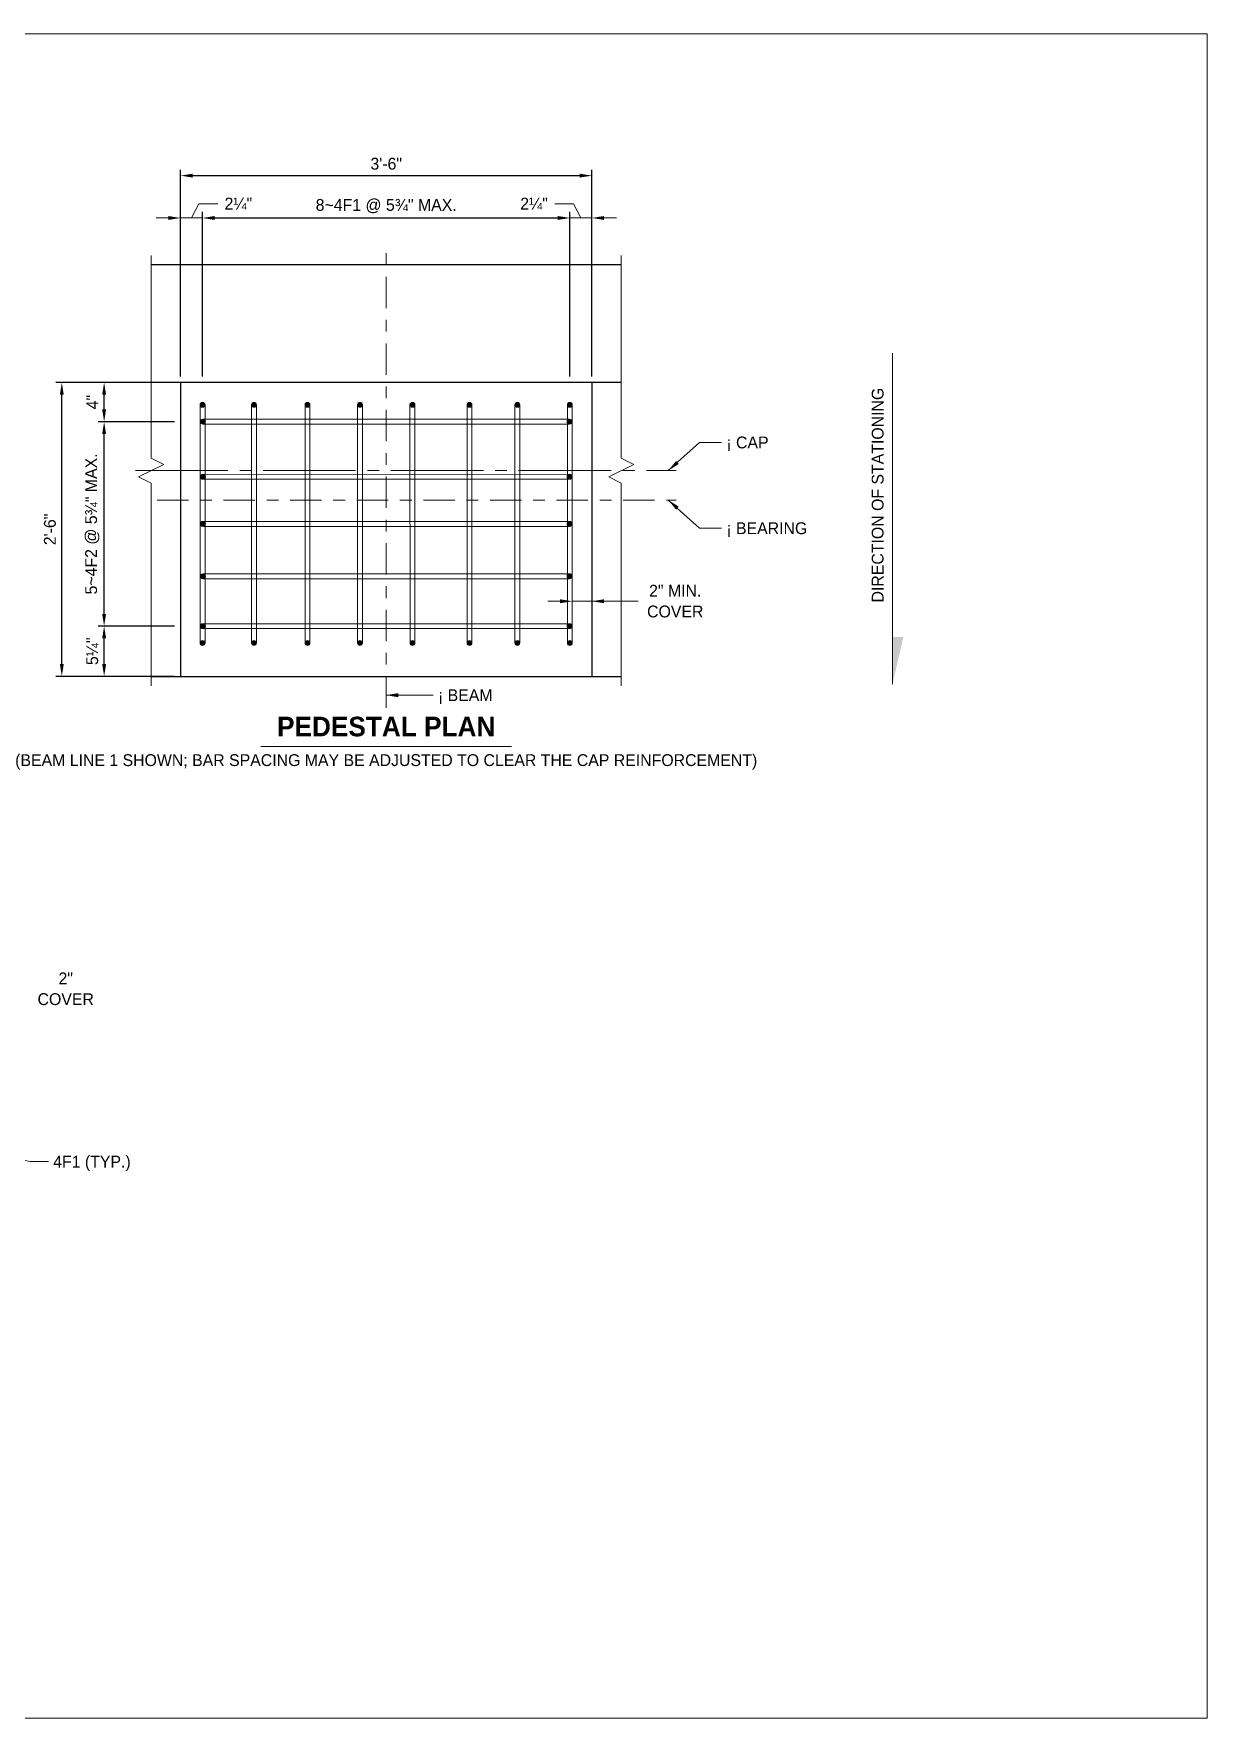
# Model space of a CAD drawing. Extents: x -1 to 861, y -26 to 2.
# Drawn here: x 191.15 to 201.13, y -13.33 to 1 of the extents above; entities that cross this region are included whole.
import ezdxf
from ezdxf.enums import TextEntityAlignment as Align

# ---------------------------------------------------------------- set-up
doc = ezdxf.new("R2010")
doc.units = 21
doc.header["$MEASUREMENT"] = 0
doc.linetypes.add('DGN4', pattern=[0.336, 0.2, -0.053, 0.03, -0.053])
doc.linetypes.add('DGN7', pattern=[0.726, 0.59, -0.053, 0.03, -0.053])
for name, color, linetype, lineweight in [('Border', 7, 'Continuous', 15), ('CL_Major', 1, 'DGN7', 9), ('CL_Minor', 7, 'DGN4', 9), ('Dimension', 7, 'Continuous', 9), ('Leader', 7, 'Continuous', 9), ('Rebar', 2, 'Continuous', 15), ('SubStrConc', 3, 'Continuous', 30), ('SubStrConc2', 3, 'Continuous', 30), ('Symbols', 7, 'Continuous', 15), ('TextStructures', 7, 'Continuous', 9)]:
    doc.layers.add(name, color=color, linetype=linetype, lineweight=lineweight)
doc.styles.add('FDOT Bold (Large)', font='FDOTBold.ttf')
doc.styles.add('FDOT Structures', font='FDOT.ttf')
doc.styles.add('FDOT Structures Annotation', font='FDOT.ttf')
doc.dimstyles.new('FDOT Structures Note-Arrow 3-4', dxfattribs={"dimtxt": 0.1008, "dimasz": 0.104133, "dimexe": 0.0504, "dimexo": 0.0504, "dimgap": 0.0504, "dimtad": 1, "dimdec": 3, "dimlfac": 12, "dimzin": 15, "dimlunit": 4, "dimtxsty": 'FDOT Structures Annotation', "dimcen": 2.5, "dimclrd": 256, "dimclre": 256, "dimclrt": 256, "dimazin": 3, "dimtfac": 0.7, "dimtmove": 0, "dimatfit": 1, "dimtfill": 1, "dimfrac": 1, "dimlwd": -1, "dimlwe": -1})

# ---------------------------------------------------------------- blocks, each defined once
blk = doc.blocks.new('_CLOSEDFILLED')
at = {"layer": 'Dimension'}
blk.add_solid([(-1, 0.16), (0, 0), (-1, -0.16)], dxfattribs=at)
blk = doc.blocks.new('*D154')
at = {"layer": 'Dimension'}
for p, q in [((192.293, -0.568), (192.189, -0.568)), ((192.397, -1.917), (192.397, -0.517)), ((192.397, -0.568), (192.585, -0.568)), ((192.585, -1.917), (192.585, -0.517)), ((192.689, -0.568), (192.793, -0.568))]:
    blk.add_line(p, q, dxfattribs=at)
at = {"layer": 'Dimension', "xscale": 0.10413333333333333, "yscale": 0.10413333333333333}
blk.add_blockref('_CLOSEDFILLED', (192.397, -0.568), dxfattribs=at)
at = {"layer": 'Dimension', "xscale": 0.10413333333333333, "yscale": 0.10413333333333333, "rotation": 180}
blk.add_blockref('_CLOSEDFILLED', (192.585, -0.568), dxfattribs=at)
blk = doc.blocks.new('*D156')
at = {"layer": 'Dimension'}
for p, q in [((195.606, -0.568), (195.502, -0.568)), ((195.71, -1.917), (195.71, -0.517)), ((195.71, -0.568), (195.897, -0.568)), ((195.897, -1.917), (195.897, -0.517)), ((196.002, -0.568), (196.106, -0.568))]:
    blk.add_line(p, q, dxfattribs=at)
at = {"layer": 'Dimension', "xscale": 0.10413333333333333, "yscale": 0.10413333333333333}
blk.add_blockref('_CLOSEDFILLED', (195.71, -0.568), dxfattribs=at)
at = {"layer": 'Dimension', "xscale": 0.10413333333333333, "yscale": 0.10413333333333333, "rotation": 180}
blk.add_blockref('_CLOSEDFILLED', (195.897, -0.568), dxfattribs=at)
blk = doc.blocks.new('*D162')
at = {"layer": 'Dimension'}
for p, q in [((195.627, -3.829), (195.522, -3.829)), ((195.731, -3.829), (195.897, -3.829)), ((196.002, -3.829), (196.106, -3.829))]:
    blk.add_line(p, q, dxfattribs=at)
at = {"layer": 'Dimension', "xscale": 0.10413333333333333, "yscale": 0.10413333333333333}
blk.add_blockref('_CLOSEDFILLED', (195.731, -3.829), dxfattribs=at)
at = {"layer": 'Dimension', "xscale": 0.10413333333333333, "yscale": 0.10413333333333333, "rotation": 180}
blk.add_blockref('_CLOSEDFILLED', (195.897, -3.829), dxfattribs=at)

msp = doc.modelspace()

# ---------------------------------------------------------------- hatches: boundary and pattern name
at = {"layer": 'Rebar'}
h = msp.add_hatch(color=256, dxfattribs=at)
h.dxf.hatch_style = 1
edge = h.paths.add_edge_path()
edge.add_arc((192.584823, -2.158188), 0.020833, 0, 360)
h = msp.add_hatch(color=256, dxfattribs=at)
h.dxf.hatch_style = 1
edge = h.paths.add_edge_path()
edge.add_arc((193.022323, -2.158179), 0.020833, 0, 360)
h = msp.add_hatch(color=256, dxfattribs=at)
h.dxf.hatch_style = 1
edge = h.paths.add_edge_path()
edge.add_arc((193.47768, -2.15817), 0.020833, 0, 360)
h = msp.add_hatch(color=256, dxfattribs=at)
h.dxf.hatch_style = 1
edge = h.paths.add_edge_path()
edge.add_arc((193.924109, -2.158161), 0.020833, 0, 360)
h = msp.add_hatch(color=256, dxfattribs=at)
h.dxf.hatch_style = 1
edge = h.paths.add_edge_path()
edge.add_arc((194.370537, -2.158151), 0.020833, 0, 360)
h = msp.add_hatch(color=256, dxfattribs=at)
h.dxf.hatch_style = 1
edge = h.paths.add_edge_path()
edge.add_arc((194.855656, -2.158141), 0.020833, 0, 360)
h = msp.add_hatch(color=256, dxfattribs=at)
h.dxf.hatch_style = 1
edge = h.paths.add_edge_path()
edge.add_arc((195.263394, -2.158133), 0.020833, 0, 360)
h = msp.add_hatch(color=256, dxfattribs=at)
h.dxf.hatch_style = 1
edge = h.paths.add_edge_path()
edge.add_arc((195.709823, -2.158124), 0.020833, 0, 360)
h = msp.add_hatch(color=256, dxfattribs=at)
h.dxf.hatch_style = 1
edge = h.paths.add_edge_path()
edge.add_arc((192.587582, -2.301266), 0.020833, 0, 360)
h = msp.add_hatch(color=256, dxfattribs=at)
h.dxf.hatch_style = 1
edge = h.paths.add_edge_path()
edge.add_arc((195.707069, -2.301202), 0.020833, 0, 360)
h = msp.add_hatch(color=256, dxfattribs=at)
h.dxf.hatch_style = 1
edge = h.paths.add_edge_path()
edge.add_arc((192.587592, -2.770016), 0.020833, 0, 360)
h = msp.add_hatch(color=256, dxfattribs=at)
h.dxf.hatch_style = 1
edge = h.paths.add_edge_path()
edge.add_arc((195.707079, -2.769952), 0.020833, 0, 360)
h = msp.add_hatch(color=256, dxfattribs=at)
h.dxf.hatch_style = 1
edge = h.paths.add_edge_path()
edge.add_arc((192.5876, -3.171058), 0.020833, 0, 360)
h = msp.add_hatch(color=256, dxfattribs=at)
h.dxf.hatch_style = 1
edge = h.paths.add_edge_path()
edge.add_arc((195.707087, -3.170993), 0.020833, 0, 360)
h = msp.add_hatch(color=256, dxfattribs=at)
h.dxf.hatch_style = 1
edge = h.paths.add_edge_path()
edge.add_arc((192.587609, -3.61637), 0.020833, 0, 360)
h = msp.add_hatch(color=256, dxfattribs=at)
h.dxf.hatch_style = 1
edge = h.paths.add_edge_path()
edge.add_arc((195.707097, -3.616306), 0.020833, 0, 360)
h = msp.add_hatch(color=256, dxfattribs=at)
h.dxf.hatch_style = 1
edge = h.paths.add_edge_path()
edge.add_arc((192.587618, -4.04085), 0.020833, 0, 360)
h = msp.add_hatch(color=256, dxfattribs=at)
h.dxf.hatch_style = 1
edge = h.paths.add_edge_path()
edge.add_arc((195.707105, -4.040785), 0.020833, 0, 360)
h = msp.add_hatch(color=256, dxfattribs=at)
h.dxf.hatch_style = 1
edge = h.paths.add_edge_path()
edge.add_arc((192.584865, -4.183927), 0.020833, 0, 360)
h = msp.add_hatch(color=256, dxfattribs=at)
h.dxf.hatch_style = 1
edge = h.paths.add_edge_path()
edge.add_arc((193.022365, -4.183917), 0.020833, 0, 360)
h = msp.add_hatch(color=256, dxfattribs=at)
h.dxf.hatch_style = 1
edge = h.paths.add_edge_path()
edge.add_arc((193.477722, -4.183908), 0.020833, 0, 360)
h = msp.add_hatch(color=256, dxfattribs=at)
h.dxf.hatch_style = 1
edge = h.paths.add_edge_path()
edge.add_arc((193.92415, -4.183899), 0.020833, 0, 360)
h = msp.add_hatch(color=256, dxfattribs=at)
h.dxf.hatch_style = 1
edge = h.paths.add_edge_path()
edge.add_arc((194.370579, -4.18389), 0.020833, 0, 360)
h = msp.add_hatch(color=256, dxfattribs=at)
h.dxf.hatch_style = 1
edge = h.paths.add_edge_path()
edge.add_arc((194.855698, -4.18388), 0.020833, 0, 360)
h = msp.add_hatch(color=256, dxfattribs=at)
h.dxf.hatch_style = 1
edge = h.paths.add_edge_path()
edge.add_arc((195.263436, -4.183871), 0.020833, 0, 360)
h = msp.add_hatch(color=256, dxfattribs=at)
h.dxf.hatch_style = 1
edge = h.paths.add_edge_path()
edge.add_arc((195.709865, -4.183862), 0.020833, 0, 360)

# ---------------------------------------------------------------- linework, layer by layer
at = {"layer": 'CL_Major', "ltscale": 1.333333}
msp.add_line((192.013986, -2.717849), (196.614037, -2.717849), dxfattribs=at)
at = {"layer": 'CL_Minor', "ltscale": 1.333333}
for p, q in [((194.147345, -4.734857), (194.147345, -0.834453)), ((192.197319, -2.967709), (196.614037, -2.967709))]:
    msp.add_line(p, q, dxfattribs=at)
at = {"layer": 'Leader'}
for points in [[(196.547371, -2.717849), (196.814038, -2.477849), (197.000704, -2.477849)], [(196.547371, -2.967709), (196.814038, -3.207709), (197.000704, -3.207709)], [(194.147345, -4.628191), (194.547345, -4.628191)], [(189.693129, -8.263589), (191.11401, -8.596923), (191.27401, -8.596923)]]:
    msp.add_lwpolyline(points, dxfattribs=at)
for points in [[(196.547371, -2.717849), (196.613162, -2.635287), (196.636383, -2.661088)], [(196.547371, -2.967709), (196.636383, -3.02447), (196.613162, -3.05027)], [(194.147345, -4.628191), (194.251478, -4.610835), (194.251478, -4.645546)]]:
    msp.add_solid(points, dxfattribs=at)
at = {"layer": 'Rebar'}
for p, q in [((192.605656, -2.158188), (192.56399, -2.158189)), ((192.587581, -2.280432), (192.587582, -2.322099)), ((193.043156, -2.158179), (193.00149, -2.15818)), ((193.498513, -2.15817), (193.456847, -2.158171)), ((193.944942, -2.158161), (193.903276, -2.158161)), ((194.39137, -2.158151), (194.349704, -2.158152)), ((194.876489, -2.158141), (194.834823, -2.158142)), ((195.284227, -2.158133), (195.242561, -2.158134)), ((195.730656, -2.158124), (195.68899, -2.158125)), ((195.707069, -2.280368), (195.70707, -2.322035)), ((192.587591, -2.749182), (192.587592, -2.790849)), ((195.707079, -2.749118), (195.70708, -2.790785)), ((192.587599, -3.150224), (192.5876, -3.191891)), ((195.707087, -3.150159), (195.707088, -3.191826)), ((192.587608, -3.595536), (192.587609, -3.637203)), ((195.707097, -3.595472), (195.707098, -3.637139)), ((192.587617, -4.020016), (192.587618, -4.061683)), ((195.707105, -4.019951), (195.707106, -4.061618)), ((192.605698, -4.183926), (192.564031, -4.183927)), ((193.043198, -4.183917), (193.001531, -4.183918)), ((193.498555, -4.183907), (193.456888, -4.183908)), ((193.944983, -4.183899), (193.903316, -4.183899)), ((194.391412, -4.183889), (194.349745, -4.18389)), ((194.876531, -4.183879), (194.834864, -4.18388)), ((195.284269, -4.183871), (195.242602, -4.183872)), ((195.730698, -4.183861), (195.689031, -4.183862))]:
    msp.add_line(p, q, dxfattribs=at)
for points in [[(192.56399, -2.158189), (192.564031, -4.183927)], [(192.587581, -2.280432), (195.707069, -2.280368)], [(192.605656, -2.158188), (192.605698, -4.183926)], [(193.00149, -2.15818), (193.001531, -4.183918)], [(193.043156, -2.158179), (193.043198, -4.183917)], [(193.456847, -2.158171), (193.456888, -4.183908)], [(193.498513, -2.15817), (193.498555, -4.183907)], [(193.903276, -2.158161), (193.903316, -4.183899)], [(193.944942, -2.158161), (193.944983, -4.183899)], [(194.349704, -2.158152), (194.349745, -4.18389)], [(194.39137, -2.158151), (194.391412, -4.183889)], [(194.834823, -2.158142), (194.834864, -4.18388)], [(194.876489, -2.158141), (194.876531, -4.183879)], [(195.242561, -2.158134), (195.242602, -4.183872)], [(195.284227, -2.158133), (195.284269, -4.183871)], [(195.68899, -2.158125), (195.689031, -4.183862)], [(195.730656, -2.158124), (195.730698, -4.183861)], [(192.587582, -2.322099), (195.70707, -2.322035)], [(192.587591, -2.749182), (195.707079, -2.749118)], [(192.587592, -2.790849), (195.70708, -2.790785)], [(192.587599, -3.150224), (195.707087, -3.150159)], [(192.5876, -3.191891), (195.707088, -3.191826)], [(192.587608, -3.595536), (195.707097, -3.595472)], [(192.587609, -3.637203), (195.707098, -3.637139)], [(192.587617, -4.020016), (195.707105, -4.019951)], [(192.587618, -4.061683), (195.707106, -4.061618)]]:
    msp.add_lwpolyline(points, dxfattribs=at)
for centre in [(192.584823, -2.158188), (193.022323, -2.158179), (193.47768, -2.15817), (193.924109, -2.158161), (194.370537, -2.158151), (194.855656, -2.158141), (195.263394, -2.158133), (195.709823, -2.158124), (192.587582, -2.301266), (195.707069, -2.301202), (192.587592, -2.770016), (195.707079, -2.769952), (192.5876, -3.171058), (195.707087, -3.170993), (192.587609, -3.61637), (195.707097, -3.616306), (192.587618, -4.04085), (195.707105, -4.040785), (192.584865, -4.183927), (193.022365, -4.183917), (193.477722, -4.183908), (193.92415, -4.183899), (194.370579, -4.18389), (194.855698, -4.18388), (195.263436, -4.183871), (195.709865, -4.183862)]:
    msp.add_circle(centre, 0.020833, dxfattribs=at)
at = {"layer": 'SubStrConc'}
for points in [[(196.147371, -0.967859), (192.147319, -0.967941)], [(196.147371, -1.967859), (192.147319, -1.967941)], [(192.147319, -4.467942), (192.397371, -4.467937)], [(195.897371, -4.467864), (196.147371, -4.467859)]]:
    msp.add_lwpolyline(points, dxfattribs=at)
at = {"layer": 'SubStrConc2'}
for points in [[(192.397319, -1.967937), (192.397371, -4.467937)], [(195.897319, -1.967864), (195.897371, -4.467864)], [(192.397371, -4.467937), (195.897371, -4.467864)]]:
    msp.add_lwpolyline(points, dxfattribs=at)
at = {"layer": 'Symbols'}
msp.add_line((198.454505, -1.717989), (198.454505, -4.533585), dxfattribs=at)
for points in [[(192.147319, -4.548191), (192.147319, -2.824655), (192.040652, -2.771322), (192.253985, -2.664655), (192.147319, -2.611322), (192.147319, -0.887787)], [(196.147371, -4.548191), (196.147371, -2.824655), (196.040704, -2.771322), (196.254038, -2.664655), (196.147371, -2.611322), (196.147371, -0.887787)]]:
    msp.add_lwpolyline(points, dxfattribs=at)
msp.add_solid([(198.454505, -4.533585), (198.454505, -4.133585), (198.547839, -4.133585)], dxfattribs=at)
at = {"layer": 'TextStructures'}
msp.add_line((193.080075, -5.064859), (195.214615, -5.064859), dxfattribs=at)

# ---------------------------------------------------------------- texts
at = {"layer": 'Dimension', "char_height": 0.1008, "attachment_point": 5, "line_spacing_factor": 1.05, "style": 'FDOT Structures Annotation', "bg_fill": 3, "box_fill_scale": 1.1, "bg_fill_color": 0}
for s, insert in [('2" MIN.\\PCOVER', (196.606528, -3.828577)), ('2"\\PCOVER', (191.420581, -7.126923))]:
    msp.add_mtext(s, dxfattribs=dict(at, insert=insert))
at = {"layer": 'TextStructures', "style": 'FDOT Structures'}
msp.add_text('DIRECTION OF STATIONING', height=0.1008, rotation=90, dxfattribs=at).set_placement((198.409145, -2.925787), align=Align.BOTTOM_CENTER)
for s, p in [('¡ CAP', (197.041024, -2.477849)), ('¡ BEARING', (197.041024, -3.207709)), ('¡ BEAM', (194.587665, -4.628191)), ('4F1 (TYP.)', (191.31433, -8.596923))]:
    msp.add_text(s, height=0.1008, dxfattribs=at).set_placement(p, align=Align.MIDDLE_LEFT)
at = {"layer": 'TextStructures'}
for s, height, style, p in [('PEDESTAL PLAN', 0.166672, 'FDOT Bold (Large)', (194.147345, -5.028191)), ('(BEAM LINE 1 SHOWN; BAR SPACING MAY BE ADJUSTED TO CLEAR THE CAP REINFORCEMENT)', 0.1008, 'FDOT Structures', (194.147345, -5.261419))]:
    msp.add_text(s, height=height, dxfattribs=dict(at, style=style)).set_placement(p, align=Align.BOTTOM_CENTER)

# ---------------------------------------------------------------- dimensions: what is measured, and where the dimension line sits
at = {"layer": 'Dimension'}
for base, p1, p2, picture, middle in [((192.397319, -0.567787), (192.397319, -1.967864), (192.584844, -1.967864), '*D154', (192.491081, -0.567787)), ((195.730698, -3.828577), (195.730698, -3.828577), (195.897371, -3.828577), '*D162', (195.814035, -3.828577))]:
    dim = msp.add_linear_dim(base=base, p1=p1, p2=p2, text=' ', dimstyle='FDOT Structures Note-Arrow 3-4', dxfattribs=at)
    dim.commit()
    dim.dimension.update_dxf_attribs({"geometry": picture, "text_midpoint": middle})

# ---------------------------------------------------------------- next in the draw order: linework, layer by layer
msp.add_lwpolyline([(196.291931, -3.828577), (195.814035, -3.828577)], dxfattribs=at)

# ---------------------------------------------------------------- next in the draw order: texts
at = {"layer": 'Dimension', "insert": (192.889635, -0.446827), "char_height": 0.1008, "attachment_point": 5, "line_spacing_factor": 1.05, "style": 'FDOT Structures Annotation', "bg_fill": 3, "box_fill_scale": 1.1, "bg_fill_color": 0}
msp.add_mtext('2¼"', dxfattribs=at)

# ---------------------------------------------------------------- next in the draw order: dimensions: what is measured, and where the dimension line sits
at = {"layer": 'Dimension'}
msp.add_linear_dim(base=(191.747319, -4.467937), p1=(192.397319, -4.467937), p2=(192.397319, -4.040816), angle=90, text='5¼"', dimstyle='FDOT Structures Note-Arrow 3-4', dxfattribs=at).render()

# ---------------------------------------------------------------- next in the draw order: linework, layer by layer
msp.add_lwpolyline([(192.713537, -0.446827), (192.553537, -0.446827), (192.491081, -0.567787)], dxfattribs=at)

# ---------------------------------------------------------------- next in the draw order: dimensions: what is measured, and where the dimension line sits
msp.add_linear_dim(base=(191.747319, -4.040816), p1=(192.397319, -4.040816), p2=(192.397319, -2.301233), angle=90, text='5~4F2 @ 5¾" MAX.', dimstyle='FDOT Structures Note-Arrow 3-4', dxfattribs=at).render()

# ---------------------------------------------------------------- next in the draw order: dimensions: what is measured, and where the dimension line sits
msp.add_linear_dim(base=(192.584844, -0.567787), p1=(192.584844, -1.967864), p2=(195.709843, -1.967864), text='8~4F1 @ 5¾" MAX.', dimstyle='FDOT Structures Note-Arrow 3-4', dxfattribs=at).render()

# ---------------------------------------------------------------- next in the draw order: dimensions: what is measured, and where the dimension line sits
dim = msp.add_linear_dim(base=(195.709843, -0.567787), p1=(195.709843, -1.967864), p2=(195.897371, -1.967864), text=' ', dimstyle='FDOT Structures Note-Arrow 3-4', dxfattribs=at)
dim.commit()
dim.dimension.update_dxf_attribs({"geometry": '*D156', "text_midpoint": (195.803607, -0.567787)})

# ---------------------------------------------------------------- next in the draw order: texts
at = {"layer": 'Dimension', "insert": (195.405052, -0.446827), "char_height": 0.1008, "attachment_point": 5, "line_spacing_factor": 1.05, "style": 'FDOT Structures Annotation', "bg_fill": 3, "box_fill_scale": 1.1, "bg_fill_color": 0}
msp.add_mtext('2¼"', dxfattribs=at)

# ---------------------------------------------------------------- next in the draw order: linework, layer by layer
at = {"layer": 'Dimension'}
msp.add_lwpolyline([(195.58115, -0.446827), (195.74115, -0.446827), (195.803607, -0.567787)], dxfattribs=at)

# ---------------------------------------------------------------- next in the draw order: dimensions: what is measured, and where the dimension line sits
msp.add_linear_dim(base=(192.397319, -0.207787), p1=(192.397319, -1.967864), p2=(195.897371, -1.967864), text='3\'-6"', dimstyle='FDOT Structures Note-Arrow 3-4', dxfattribs=at).render()

# ---------------------------------------------------------------- next in the draw order: dimensions: what is measured, and where the dimension line sits
msp.add_linear_dim(base=(191.747319, -2.301233), p1=(192.397319, -2.301233), p2=(192.397319, -1.967864), angle=90, text='4"', dimstyle='FDOT Structures Note-Arrow 3-4', dxfattribs=at).render()

# ---------------------------------------------------------------- next in the draw order: dimensions: what is measured, and where the dimension line sits
msp.add_linear_dim(base=(191.387319, -4.467937), p1=(192.397319, -4.467937), p2=(192.397319, -1.967864), angle=90, text='2\'-6"', dimstyle='FDOT Structures Note-Arrow 3-4', dxfattribs=at).render()

# ---------------------------------------------------------------- next in the draw order: linework, layer by layer
at = {"layer": 'Border'}
msp.add_lwpolyline([(179, -13.333333), (201.133333, -13.333333), (201.133333, 1), (179, 1)], close=True, dxfattribs=at)

doc.saveas('drawing.dxf')
